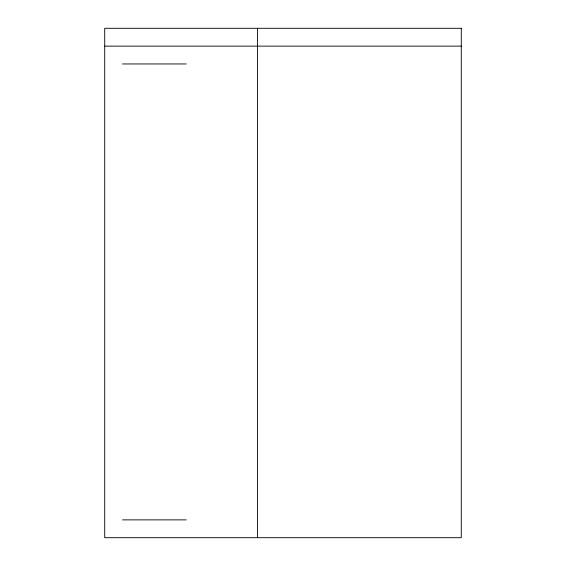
<?xml version="1.0" encoding="UTF-8"?>
<svg xmlns="http://www.w3.org/2000/svg" width="566" height="566" viewBox="0 0 566 566"><rect width="100%" height="100%" fill="white"/><g stroke="black" fill="none" stroke-linecap="round" stroke-linejoin="round"><path stroke-width="0.85" d="M104.71 46.129L461.29 46.129M122.539 63.958L186.193 63.958M122.539 519.871L186.193 519.871M257.53 28.3L257.53 537.7M461.29 28.3L104.71 28.3L104.71 537.7L461.29 537.7L461.29 28.3"/></g></svg>
